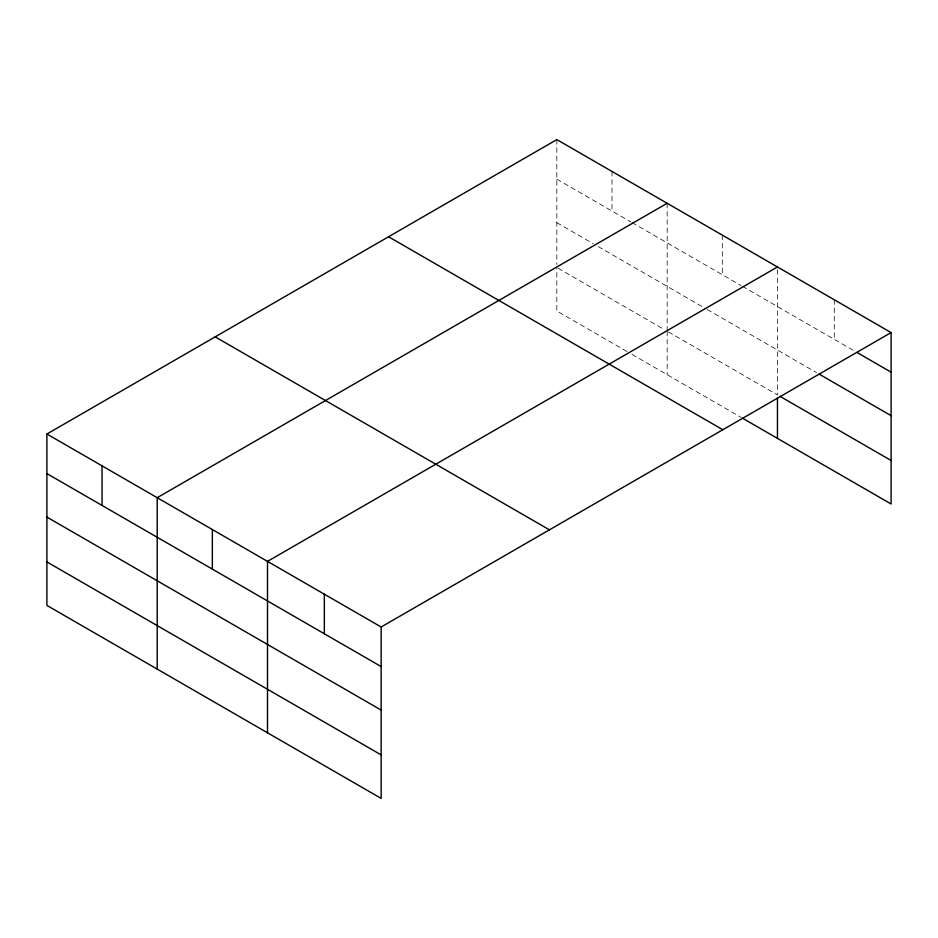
<?xml version="1.0" encoding="UTF-8"?>
<svg xmlns="http://www.w3.org/2000/svg" width="938" height="938" viewBox="0 0 938 938"><rect width="100%" height="100%" fill="white"/><g stroke="black" fill="none" stroke-linecap="round" stroke-linejoin="round"><path stroke-width="0.7" stroke-dasharray="4.69 3.52" d="M556.844 179.181L630.793 221.884M632.048 222.599L741.102 285.562M742.357 286.289L854.483 351.023M556.844 222.681L593.191 243.669M598.21 246.565L706.009 308.801M707.264 309.528L816.599 372.656M558.098 268.233L664.643 329.742M668.407 331.911L777.45 394.875L777.45 266.967M627.041 351.527L556.844 311.006L556.844 267.506M632.048 354.423L741.102 417.387M834.281 299.773L834.281 339.357M722.307 235.121L722.307 274.705M667.153 203.288L667.153 329.742M667.153 331.184L667.153 374.684M611.998 171.443L611.998 211.027M556.844 139.598L556.844 264.61"/><path stroke-width="1.41" d="M46.9 434.013L381.156 626.994L381.156 798.402L46.9 605.42L46.9 434.013L556.844 139.598L891.1 332.58L891.1 503.987L742.357 418.114M667.153 203.288L157.209 497.703L157.209 669.099M777.45 266.967L267.506 561.381L267.506 732.789M381.156 626.994L891.1 332.58M857.004 352.477L891.1 372.163M819.12 374.11L891.1 415.663M779.982 396.328L891.1 460.488M388.567 236.763L722.823 429.733M215.177 336.859L549.434 529.841M46.9 473.596L381.156 666.578M46.9 517.096L381.156 710.078M46.9 561.921L381.156 754.902M777.45 397.771L777.45 438.374M324.337 594.188L324.337 633.771M212.351 529.536L212.351 569.12M102.054 465.858L102.054 505.441"/></g></svg>
